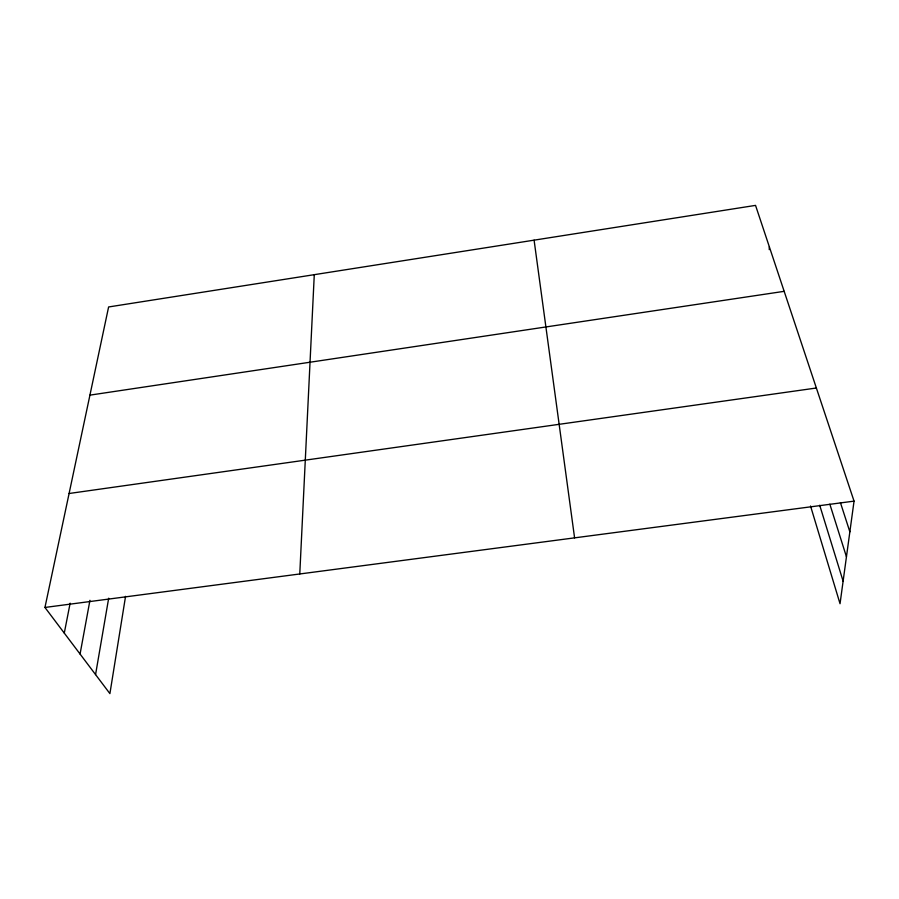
<?xml version="1.0" encoding="UTF-8"?>
<svg xmlns="http://www.w3.org/2000/svg" width="899" height="899" viewBox="0 0 899 899"><rect width="100%" height="100%" fill="white"/><g stroke="black" fill="none" stroke-linecap="round" stroke-linejoin="round"><path stroke-width="1.35" d="M769.229 249.585L769.342 246.809M299.772 573.978L314.279 274.678M125.557 596.34L109.903 693.612L44.95 607.454L108.61 306.964L755.542 205.388L854.05 501.136L840.037 603.723L810.538 506.002M95.564 674.598L108.678 598.206M80.067 654.045L89.945 600.307M64.279 633.098L70.144 603.173M89.934 395.133L784.175 291.332M69.088 493.495L816.371 388.008M44.95 607.454L854.05 501.136M840.43 502.642L849.858 531.815M829.844 504.182L846.453 556.784M819.697 505.249L843.116 581.204M534.096 240.168L574.585 537.86"/></g></svg>
